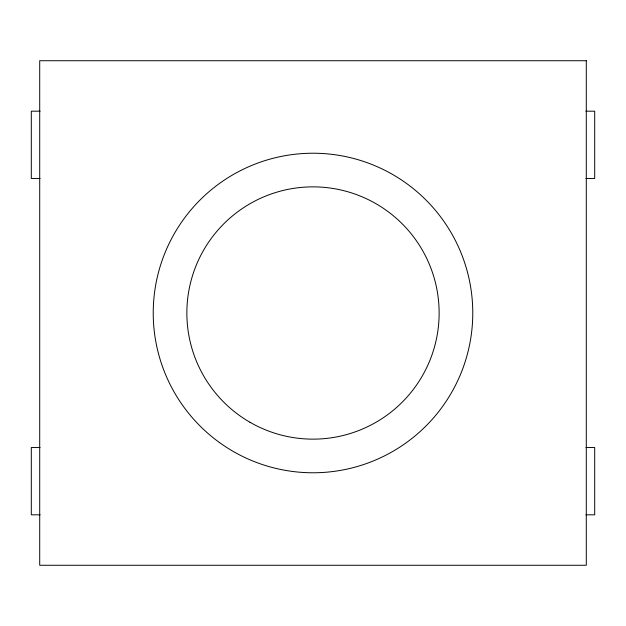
<?xml version="1.0" encoding="UTF-8"?>
<svg xmlns="http://www.w3.org/2000/svg" width="626" height="626" viewBox="0 0 626 626"><rect width="100%" height="100%" fill="white"/><g stroke="black" fill="none" stroke-linecap="round" stroke-linejoin="round"><path stroke-width="0.94" d="M40.103 111.185L31.3 111.185L31.3 178.457L40.072 178.457M585.897 111.185L594.7 111.185L594.7 178.457L585.928 178.457M40.072 447.543L31.3 447.543L31.3 514.815L40.103 514.815M585.928 447.543L594.7 447.543L594.7 514.815L585.897 514.815M586.288 60.73L39.712 60.73L39.712 565.27L586.288 565.27L586.288 60.73M219.366 442.457A159.771 159.771 0 0 0 471.934 329.354A159.771 159.771 0 0 0 247.7 167.181A159.771 159.771 0 0 0 219.366 442.457M249.93 422.237A126.131 126.131 0 0 0 439.131 313A126.131 126.131 0 0 0 249.93 203.763A126.131 126.131 0 0 0 249.93 422.237"/></g></svg>
